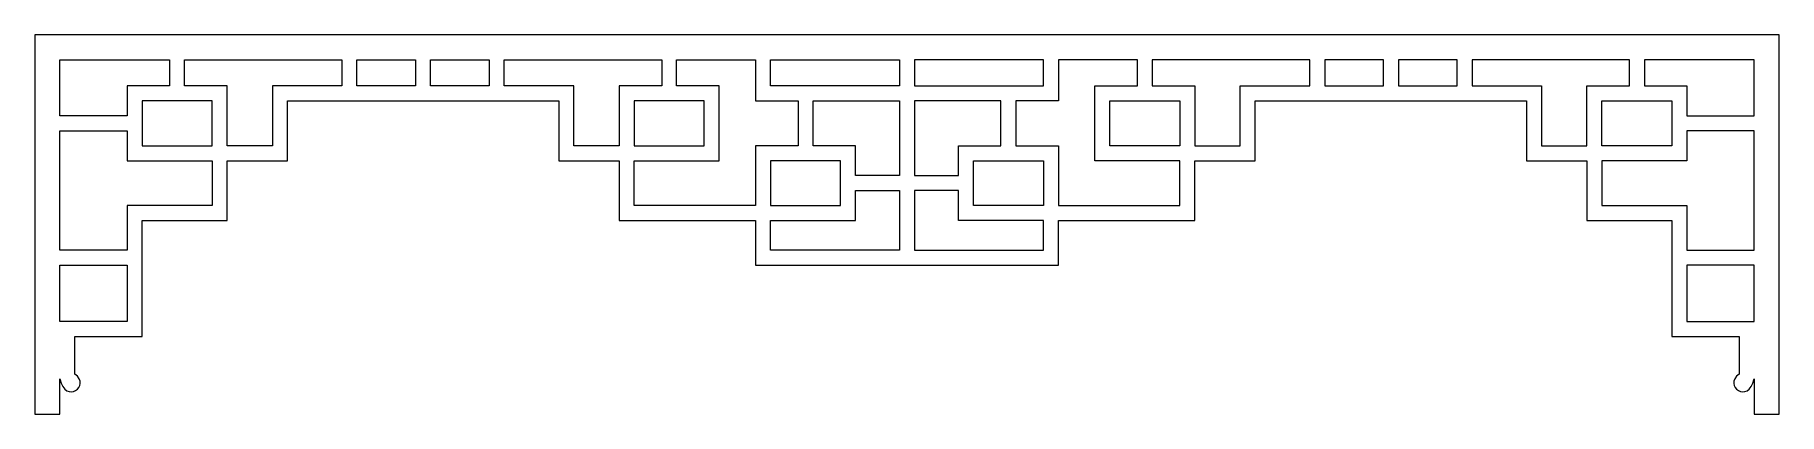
# Model space of a CAD drawing. Header units: centimetres. Extents: x -22.1 to -1.5, y -1.3 to 3.1.
import ezdxf

# ---------------------------------------------------------------- set-up
doc = ezdxf.new("R2010")
doc.units = ezdxf.units.CM
doc.header["$MEASUREMENT"] = 0
doc.layers.add('layer 1', color=7, linetype='Continuous')

msp = doc.modelspace()

# ---------------------------------------------------------------- linework, layer by layer
at = {"layer": 'layer 1', "color": 250, "lineweight": 9}
for points, knots in [([(-21.78389, -0.92218), (-21.78389, -0.92218), (-21.78389, -1.34023), (-21.78389, -1.34023), (-21.78389, -1.34023), (-21.78389, -1.34023), (-22.07872, -1.34023), (-22.07872, -1.34023), (-22.07872, -1.34023), (-22.07872, -1.34023), (-22.07872, 3.1412), (-22.07872, 3.1412), (-22.07872, 3.1412), (-22.07872, 3.1412), (-1.49953, 3.1412), (-1.49953, 3.1412), (-1.49953, 3.1412), (-1.49953, 3.1412), (-1.49953, -1.34023), (-1.49953, -1.34023), (-1.49953, -1.34023), (-1.49953, -1.34023), (-1.79436, -1.34023), (-1.79436, -1.34023), (-1.79436, -1.34023), (-1.79436, -1.34023), (-1.79436, -0.92218), (-1.79436, -0.92218), (-1.79436, -0.92218), (-1.85772, -1.23022), (-2.16721, -1.0063), (-1.97126, -0.86581), (-1.97126, -0.86581), (-1.97126, -0.86581), (-1.97126, -0.42205), (-1.97126, -0.42205), (-1.97126, -0.42205), (-2.23557, -0.42205), (-2.49988, -0.42205), (-2.76418, -0.42205), (-2.76418, -0.42205), (-2.76418, -0.42205), (-2.76418, 0.94702), (-2.76418, 0.94702), (-2.76418, 0.94702), (-3.09832, 0.94702), (-3.43247, 0.94702), (-3.76661, 0.94702), (-3.76661, 0.94702), (-3.76661, 0.94702), (-3.76661, 1.65461), (-3.76661, 1.65461), (-3.76661, 1.65461), (-3.76661, 1.65461), (-4.48014, 1.65461), (-4.48014, 1.65461), (-4.48014, 1.65461), (-4.48014, 1.65461), (-4.48014, 2.3622), (-4.48014, 2.3622), (-4.48014, 2.3622), (-4.48014, 2.3622), (-7.6799, 2.3622), (-7.6799, 2.3622), (-7.6799, 2.3622), (-7.6799, 2.3622), (-7.6799, 1.65461), (-7.6799, 1.65461), (-7.6799, 1.65461), (-7.91774, 1.65461), (-8.15559, 1.65461), (-8.39343, 1.65461), (-8.39343, 1.65461), (-8.39343, 1.65461), (-8.39343, 0.94702), (-8.39343, 0.94702), (-8.39343, 0.94702), (-8.39343, 0.94702), (-10.00236, 0.94702), (-10.00236, 0.94702), (-10.00236, 0.94702), (-10.00236, 0.94702), (-10.00236, 0.41932), (-10.00236, 0.41932), (-10.00236, 0.41932), (-11.19354, 0.41932), (-12.38472, 0.41932), (-13.57589, 0.41932), (-13.57589, 0.41932), (-13.57589, 0.41932), (-13.57589, 0.94702), (-13.57589, 0.94702), (-13.57589, 0.94702), (-13.57589, 0.94702), (-15.18482, 0.94702), (-15.18482, 0.94702), (-15.18482, 0.94702), (-15.18482, 0.94702), (-15.18482, 1.65461), (-15.18482, 1.65461), (-15.18482, 1.65461), (-15.42266, 1.65461), (-15.66051, 1.65461), (-15.89835, 1.65461), (-15.89835, 1.65461), (-15.89835, 1.65461), (-15.89835, 2.3622), (-15.89835, 2.3622), (-15.89835, 2.3622), (-15.89835, 2.3622), (-19.09811, 2.3622), (-19.09811, 2.3622), (-19.09811, 2.3622), (-19.09811, 2.3622), (-19.09811, 1.65461), (-19.09811, 1.65461), (-19.09811, 1.65461), (-19.09811, 1.65461), (-19.81164, 1.65461), (-19.81164, 1.65461), (-19.81164, 1.65461), (-19.81164, 1.65461), (-19.81164, 0.94702), (-19.81164, 0.94702), (-19.81164, 0.94702), (-20.14578, 0.94702), (-20.47993, 0.94702), (-20.81407, 0.94702), (-20.81407, 0.94702), (-20.81407, 0.94702), (-20.81407, -0.42205), (-20.81407, -0.42205), (-20.81407, -0.42205), (-21.07838, -0.42205), (-21.34268, -0.42205), (-21.60699, -0.42205), (-21.60699, -0.42205), (-21.60699, -0.42205), (-21.60699, -0.86581), (-21.60699, -0.86581), (-21.60699, -0.86581), (-21.41104, -1.0063), (-21.72053, -1.23022), (-21.78389, -0.92218)], [0, 0, 0, 0, 0.02702703, 0.02702703, 0.02702703, 0.02702703, 0.05405405, 0.05405405, 0.05405405, 0.05405405, 0.08108108, 0.08108108, 0.08108108, 0.08108108, 0.10810811, 0.10810811, 0.10810811, 0.10810811, 0.13513514, 0.13513514, 0.13513514, 0.13513514, 0.16216216, 0.16216216, 0.16216216, 0.16216216, 0.18918919, 0.18918919, 0.18918919, 0.18918919, 0.21621622, 0.21621622, 0.21621622, 0.21621622, 0.24324324, 0.24324324, 0.24324324, 0.24324324, 0.27027027, 0.27027027, 0.27027027, 0.27027027, 0.2972973, 0.2972973, 0.2972973, 0.2972973, 0.32432432, 0.32432432, 0.32432432, 0.32432432, 0.35135135, 0.35135135, 0.35135135, 0.35135135, 0.37837838, 0.37837838, 0.37837838, 0.37837838, 0.40540541, 0.40540541, 0.40540541, 0.40540541, 0.43243243, 0.43243243, 0.43243243, 0.43243243, 0.45945946, 0.45945946, 0.45945946, 0.45945946, 0.48648649, 0.48648649, 0.48648649, 0.48648649, 0.51351351, 0.51351351, 0.51351351, 0.51351351, 0.54054054, 0.54054054, 0.54054054, 0.54054054, 0.56756757, 0.56756757, 0.56756757, 0.56756757, 0.59459459, 0.59459459, 0.59459459, 0.59459459, 0.62162162, 0.62162162, 0.62162162, 0.62162162, 0.64864865, 0.64864865, 0.64864865, 0.64864865, 0.67567568, 0.67567568, 0.67567568, 0.67567568, 0.7027027, 0.7027027, 0.7027027, 0.7027027, 0.72972973, 0.72972973, 0.72972973, 0.72972973, 0.75675676, 0.75675676, 0.75675676, 0.75675676, 0.78378378, 0.78378378, 0.78378378, 0.78378378, 0.81081081, 0.81081081, 0.81081081, 0.81081081, 0.83783784, 0.83783784, 0.83783784, 0.83783784, 0.86486486, 0.86486486, 0.86486486, 0.86486486, 0.89189189, 0.89189189, 0.89189189, 0.89189189, 0.91891892, 0.91891892, 0.91891892, 0.91891892, 0.94594595, 0.94594595, 0.94594595, 0.94594595, 1, 1, 1, 1]), ([(-20.48975, 2.84637), (-20.48975, 2.84637), (-21.78389, 2.84637), (-21.78389, 2.84637), (-21.78389, 2.84637), (-21.78389, 2.84637), (-21.78389, 2.18531), (-21.78389, 2.18531), (-21.78389, 2.18531), (-21.78389, 2.18531), (-20.99096, 2.18531), (-20.99096, 2.18531), (-20.99096, 2.18531), (-20.99096, 2.18531), (-20.99096, 2.5391), (-20.99096, 2.5391), (-20.99096, 2.5391), (-20.99096, 2.5391), (-20.48975, 2.5391), (-20.48975, 2.5391), (-20.48975, 2.5391), (-20.48975, 2.5391), (-20.48975, 2.84637), (-20.48975, 2.84637)], [0, 0, 0, 0, 0.14285714, 0.14285714, 0.14285714, 0.14285714, 0.28571429, 0.28571429, 0.28571429, 0.28571429, 0.42857143, 0.42857143, 0.42857143, 0.42857143, 0.57142857, 0.57142857, 0.57142857, 0.57142857, 0.71428571, 0.71428571, 0.71428571, 0.71428571, 1, 1, 1, 1]), ([(-19.27501, 1.83151), (-19.27501, 2.16565), (-19.27501, 2.20497), (-19.27501, 2.5391), (-19.27501, 2.5391), (-19.27501, 2.5391), (-18.45577, 2.5391), (-18.45577, 2.5391), (-18.45577, 2.5391), (-18.45577, 2.5391), (-18.45577, 2.84637), (-18.45577, 2.84637), (-18.45577, 2.84637), (-18.45577, 2.84637), (-20.31285, 2.84637), (-20.31285, 2.84637), (-20.31285, 2.84637), (-20.31285, 2.84637), (-20.31285, 2.5391), (-20.31285, 2.5391), (-20.31285, 2.5391), (-20.31285, 2.5391), (-19.81164, 2.5391), (-19.81164, 2.5391), (-19.81164, 2.5391), (-19.81164, 2.5391), (-19.81164, 1.83151), (-19.81164, 1.83151), (-19.81164, 1.83151), (-19.81164, 1.83151), (-19.27501, 1.83151), (-19.27501, 1.83151)], [0, 0, 0, 0, 0.11111111, 0.11111111, 0.11111111, 0.11111111, 0.22222222, 0.22222222, 0.22222222, 0.22222222, 0.33333333, 0.33333333, 0.33333333, 0.33333333, 0.44444444, 0.44444444, 0.44444444, 0.44444444, 0.55555556, 0.55555556, 0.55555556, 0.55555556, 0.66666667, 0.66666667, 0.66666667, 0.66666667, 0.77777778, 0.77777778, 0.77777778, 0.77777778, 1, 1, 1, 1]), ([(-18.27888, 2.5391), (-18.27888, 2.5391), (-17.58668, 2.5391), (-17.58668, 2.5391), (-17.58668, 2.5391), (-17.58668, 2.5391), (-17.58668, 2.84637), (-17.58668, 2.84637), (-17.58668, 2.84637), (-17.58668, 2.84637), (-18.27888, 2.84637), (-18.27888, 2.84637), (-18.27888, 2.84637), (-18.27888, 2.84637), (-18.27888, 2.5391), (-18.27888, 2.5391)], [0, 0, 0, 0, 0.2, 0.2, 0.2, 0.2, 0.4, 0.4, 0.4, 0.4, 0.6, 0.6, 0.6, 0.6, 1, 1, 1, 1]), ([(-16.71758, 2.84637), (-16.71758, 2.84637), (-17.40978, 2.84637), (-17.40978, 2.84637), (-17.40978, 2.84637), (-17.40978, 2.84637), (-17.40978, 2.5391), (-17.40978, 2.5391), (-17.40978, 2.5391), (-17.40978, 2.5391), (-16.71758, 2.5391), (-16.71758, 2.5391), (-16.71758, 2.5391), (-16.71758, 2.5391), (-16.71758, 2.84637), (-16.71758, 2.84637)], [0, 0, 0, 0, 0.2, 0.2, 0.2, 0.2, 0.4, 0.4, 0.4, 0.4, 0.6, 0.6, 0.6, 0.6, 1, 1, 1, 1]), ([(-14.68361, 2.5391), (-14.68361, 2.5391), (-14.68361, 2.84637), (-14.68361, 2.84637), (-14.68361, 2.84637), (-14.68361, 2.84637), (-16.54068, 2.84637), (-16.54068, 2.84637), (-16.54068, 2.84637), (-16.54068, 2.84637), (-16.54068, 2.5391), (-16.54068, 2.5391), (-16.54068, 2.5391), (-16.54068, 2.5391), (-15.72145, 2.5391), (-15.72145, 2.5391), (-15.72145, 2.5391), (-15.72145, 2.20497), (-15.72145, 2.16565), (-15.72145, 1.83151), (-15.72145, 1.83151), (-15.72145, 1.83151), (-15.18482, 1.83151), (-15.18482, 1.83151), (-15.18482, 1.83151), (-15.18482, 1.83151), (-15.18482, 2.5391), (-15.18482, 2.5391), (-15.18482, 2.5391), (-15.18482, 2.5391), (-14.68361, 2.5391), (-14.68361, 2.5391)], [0, 0, 0, 0, 0.11111111, 0.11111111, 0.11111111, 0.11111111, 0.22222222, 0.22222222, 0.22222222, 0.22222222, 0.33333333, 0.33333333, 0.33333333, 0.33333333, 0.44444444, 0.44444444, 0.44444444, 0.44444444, 0.55555556, 0.55555556, 0.55555556, 0.55555556, 0.66666667, 0.66666667, 0.66666667, 0.66666667, 0.77777778, 0.77777778, 0.77777778, 0.77777778, 1, 1, 1, 1]), ([(-13.57589, 2.84637), (-13.57589, 2.84637), (-14.50671, 2.84637), (-14.50671, 2.84637), (-14.50671, 2.84637), (-14.50671, 2.84637), (-14.50671, 2.5391), (-14.50671, 2.5391), (-14.50671, 2.5391), (-14.50671, 2.5391), (-14.00549, 2.5391), (-14.00549, 2.5391), (-14.00549, 2.5391), (-14.00549, 2.5391), (-14.00549, 1.65461), (-14.00549, 1.65461), (-14.00549, 1.65461), (-14.00549, 1.65461), (-15.00792, 1.65461), (-15.00792, 1.65461), (-15.00792, 1.65461), (-15.00792, 1.65461), (-15.00792, 1.12392), (-15.00792, 1.12392), (-15.00792, 1.12392), (-15.00792, 1.12392), (-13.57589, 1.12392), (-13.57589, 1.12392), (-13.57589, 1.12392), (-13.57589, 1.12392), (-13.57589, 1.83151), (-13.57589, 1.83151), (-13.57589, 1.83151), (-13.57589, 1.83151), (-13.07468, 1.83151), (-13.07468, 1.83151), (-13.07468, 1.83151), (-13.07468, 1.83151), (-13.07468, 2.3622), (-13.07468, 2.3622), (-13.07468, 2.3622), (-13.07468, 2.3622), (-13.57589, 2.3622), (-13.57589, 2.3622), (-13.57589, 2.3622), (-13.57589, 2.6317), (-13.57589, 2.57688), (-13.57589, 2.84637)], [0, 0, 0, 0, 0.07692308, 0.07692308, 0.07692308, 0.07692308, 0.15384615, 0.15384615, 0.15384615, 0.15384615, 0.23076923, 0.23076923, 0.23076923, 0.23076923, 0.30769231, 0.30769231, 0.30769231, 0.30769231, 0.38461538, 0.38461538, 0.38461538, 0.38461538, 0.46153846, 0.46153846, 0.46153846, 0.46153846, 0.53846154, 0.53846154, 0.53846154, 0.53846154, 0.61538462, 0.61538462, 0.61538462, 0.61538462, 0.69230769, 0.69230769, 0.69230769, 0.69230769, 0.76923077, 0.76923077, 0.76923077, 0.76923077, 0.84615385, 0.84615385, 0.84615385, 0.84615385, 1, 1, 1, 1]), ([(-13.399, 2.84637), (-13.399, 2.84637), (-13.399, 2.5391), (-13.399, 2.5391), (-13.399, 2.5391), (-13.399, 2.5391), (-11.87757, 2.5391), (-11.87757, 2.5391), (-11.87757, 2.5391), (-11.87757, 2.5391), (-11.87757, 2.84637), (-11.87757, 2.84637), (-11.87757, 2.84637), (-11.87757, 2.84637), (-13.399, 2.84637), (-13.399, 2.84637)], [0, 0, 0, 0, 0.2, 0.2, 0.2, 0.2, 0.4, 0.4, 0.4, 0.4, 0.6, 0.6, 0.6, 0.6, 1, 1, 1, 1]), ([(-10.17925, 2.84637), (-10.17925, 2.84637), (-10.17925, 2.5391), (-10.17925, 2.5391), (-10.17925, 2.5391), (-10.17925, 2.5391), (-11.70068, 2.5391), (-11.70068, 2.5391), (-11.70068, 2.5391), (-11.70068, 2.5391), (-11.70068, 2.84637), (-11.70068, 2.84637), (-11.70068, 2.84637), (-11.70068, 2.84637), (-10.17925, 2.84637), (-10.17925, 2.84637)], [0, 0, 0, 0, 0.2, 0.2, 0.2, 0.2, 0.4, 0.4, 0.4, 0.4, 0.6, 0.6, 0.6, 0.6, 1, 1, 1, 1]), ([(-10.00236, 2.84637), (-10.00236, 2.84637), (-9.07154, 2.84637), (-9.07154, 2.84637), (-9.07154, 2.84637), (-9.07154, 2.84637), (-9.07154, 2.5391), (-9.07154, 2.5391), (-9.07154, 2.5391), (-9.07154, 2.5391), (-9.57276, 2.5391), (-9.57276, 2.5391), (-9.57276, 2.5391), (-9.57276, 2.5391), (-9.57276, 1.65461), (-9.57276, 1.65461), (-9.57276, 1.65461), (-9.57276, 1.65461), (-8.57033, 1.65461), (-8.57033, 1.65461), (-8.57033, 1.65461), (-8.57033, 1.65461), (-8.57033, 1.12392), (-8.57033, 1.12392), (-8.57033, 1.12392), (-8.57033, 1.12392), (-10.00236, 1.12392), (-10.00236, 1.12392), (-10.00236, 1.12392), (-10.00236, 1.12392), (-10.00236, 1.83151), (-10.00236, 1.83151), (-10.00236, 1.83151), (-10.00236, 1.83151), (-10.50357, 1.83151), (-10.50357, 1.83151), (-10.50357, 1.83151), (-10.50357, 1.83151), (-10.50357, 2.3622), (-10.50357, 2.3622), (-10.50357, 2.3622), (-10.50357, 2.3622), (-10.00236, 2.3622), (-10.00236, 2.3622), (-10.00236, 2.3622), (-10.00236, 2.6317), (-10.00236, 2.57688), (-10.00236, 2.84637)], [0, 0, 0, 0, 0.07692308, 0.07692308, 0.07692308, 0.07692308, 0.15384615, 0.15384615, 0.15384615, 0.15384615, 0.23076923, 0.23076923, 0.23076923, 0.23076923, 0.30769231, 0.30769231, 0.30769231, 0.30769231, 0.38461538, 0.38461538, 0.38461538, 0.38461538, 0.46153846, 0.46153846, 0.46153846, 0.46153846, 0.53846154, 0.53846154, 0.53846154, 0.53846154, 0.61538462, 0.61538462, 0.61538462, 0.61538462, 0.69230769, 0.69230769, 0.69230769, 0.69230769, 0.76923077, 0.76923077, 0.76923077, 0.76923077, 0.84615385, 0.84615385, 0.84615385, 0.84615385, 1, 1, 1, 1]), ([(-8.89464, 2.5391), (-8.89464, 2.5391), (-8.89464, 2.84637), (-8.89464, 2.84637), (-8.89464, 2.84637), (-8.89464, 2.84637), (-7.03757, 2.84637), (-7.03757, 2.84637), (-7.03757, 2.84637), (-7.03757, 2.84637), (-7.03757, 2.5391), (-7.03757, 2.5391), (-7.03757, 2.5391), (-7.03757, 2.5391), (-7.8568, 2.5391), (-7.8568, 2.5391), (-7.8568, 2.5391), (-7.8568, 2.20497), (-7.8568, 2.16565), (-7.8568, 1.83151), (-7.8568, 1.83151), (-7.8568, 1.83151), (-8.39343, 1.83151), (-8.39343, 1.83151), (-8.39343, 1.83151), (-8.39343, 1.83151), (-8.39343, 2.5391), (-8.39343, 2.5391), (-8.39343, 2.5391), (-8.39343, 2.5391), (-8.89464, 2.5391), (-8.89464, 2.5391)], [0, 0, 0, 0, 0.11111111, 0.11111111, 0.11111111, 0.11111111, 0.22222222, 0.22222222, 0.22222222, 0.22222222, 0.33333333, 0.33333333, 0.33333333, 0.33333333, 0.44444444, 0.44444444, 0.44444444, 0.44444444, 0.55555556, 0.55555556, 0.55555556, 0.55555556, 0.66666667, 0.66666667, 0.66666667, 0.66666667, 0.77777778, 0.77777778, 0.77777778, 0.77777778, 1, 1, 1, 1]), ([(-6.86067, 2.84637), (-6.86067, 2.84637), (-6.16847, 2.84637), (-6.16847, 2.84637), (-6.16847, 2.84637), (-6.16847, 2.84637), (-6.16847, 2.5391), (-6.16847, 2.5391), (-6.16847, 2.5391), (-6.16847, 2.5391), (-6.86067, 2.5391), (-6.86067, 2.5391), (-6.86067, 2.5391), (-6.86067, 2.5391), (-6.86067, 2.84637), (-6.86067, 2.84637)], [0, 0, 0, 0, 0.2, 0.2, 0.2, 0.2, 0.4, 0.4, 0.4, 0.4, 0.6, 0.6, 0.6, 0.6, 1, 1, 1, 1]), ([(-5.29937, 2.5391), (-5.29937, 2.5391), (-5.99157, 2.5391), (-5.99157, 2.5391), (-5.99157, 2.5391), (-5.99157, 2.5391), (-5.99157, 2.84637), (-5.99157, 2.84637), (-5.99157, 2.84637), (-5.99157, 2.84637), (-5.29937, 2.84637), (-5.29937, 2.84637), (-5.29937, 2.84637), (-5.29937, 2.84637), (-5.29937, 2.5391), (-5.29937, 2.5391)], [0, 0, 0, 0, 0.2, 0.2, 0.2, 0.2, 0.4, 0.4, 0.4, 0.4, 0.6, 0.6, 0.6, 0.6, 1, 1, 1, 1]), ([(-4.30324, 1.83151), (-4.30324, 2.16565), (-4.30324, 2.20497), (-4.30324, 2.5391), (-4.30324, 2.5391), (-4.30324, 2.5391), (-5.12248, 2.5391), (-5.12248, 2.5391), (-5.12248, 2.5391), (-5.12248, 2.5391), (-5.12248, 2.84637), (-5.12248, 2.84637), (-5.12248, 2.84637), (-5.12248, 2.84637), (-3.2654, 2.84637), (-3.2654, 2.84637), (-3.2654, 2.84637), (-3.2654, 2.84637), (-3.2654, 2.5391), (-3.2654, 2.5391), (-3.2654, 2.5391), (-3.2654, 2.5391), (-3.76661, 2.5391), (-3.76661, 2.5391), (-3.76661, 2.5391), (-3.76661, 2.5391), (-3.76661, 1.83151), (-3.76661, 1.83151), (-3.76661, 1.83151), (-3.76661, 1.83151), (-4.30324, 1.83151), (-4.30324, 1.83151)], [0, 0, 0, 0, 0.11111111, 0.11111111, 0.11111111, 0.11111111, 0.22222222, 0.22222222, 0.22222222, 0.22222222, 0.33333333, 0.33333333, 0.33333333, 0.33333333, 0.44444444, 0.44444444, 0.44444444, 0.44444444, 0.55555556, 0.55555556, 0.55555556, 0.55555556, 0.66666667, 0.66666667, 0.66666667, 0.66666667, 0.77777778, 0.77777778, 0.77777778, 0.77777778, 1, 1, 1, 1]), ([(-3.0885, 2.84637), (-3.0885, 2.84637), (-1.79436, 2.84637), (-1.79436, 2.84637), (-1.79436, 2.84637), (-1.79436, 2.84637), (-1.79436, 2.18531), (-1.79436, 2.18531), (-1.79436, 2.18531), (-1.79436, 2.18531), (-2.58729, 2.18531), (-2.58729, 2.18531), (-2.58729, 2.18531), (-2.58729, 2.18531), (-2.58729, 2.5391), (-2.58729, 2.5391), (-2.58729, 2.5391), (-2.58729, 2.5391), (-3.0885, 2.5391), (-3.0885, 2.5391), (-3.0885, 2.5391), (-3.0885, 2.5391), (-3.0885, 2.84637), (-3.0885, 2.84637)], [0, 0, 0, 0, 0.14285714, 0.14285714, 0.14285714, 0.14285714, 0.28571429, 0.28571429, 0.28571429, 0.28571429, 0.42857143, 0.42857143, 0.42857143, 0.42857143, 0.57142857, 0.57142857, 0.57142857, 0.57142857, 0.71428571, 0.71428571, 0.71428571, 0.71428571, 1, 1, 1, 1]), ([(-20.81406, 2.3622), (-20.81406, 2.3622), (-19.98854, 2.3622), (-19.98854, 2.3622), (-19.98854, 2.3622), (-19.98854, 2.3622), (-19.98854, 1.83151), (-19.98854, 1.83151), (-19.98854, 1.83151), (-19.98854, 1.83151), (-20.81406, 1.83151), (-20.81406, 1.83151), (-20.81406, 1.83151), (-20.81406, 1.83151), (-20.81406, 2.3622), (-20.81406, 2.3622)], [0, 0, 0, 0, 0.2, 0.2, 0.2, 0.2, 0.4, 0.4, 0.4, 0.4, 0.6, 0.6, 0.6, 0.6, 1, 1, 1, 1]), ([(-15.00792, 2.3622), (-15.00792, 2.3622), (-14.18239, 2.3622), (-14.18239, 2.3622), (-14.18239, 2.3622), (-14.18239, 2.3622), (-14.18239, 1.83151), (-14.18239, 1.83151), (-14.18239, 1.83151), (-14.18239, 1.83151), (-15.00792, 1.83151), (-15.00792, 1.83151), (-15.00792, 1.83151), (-15.00792, 1.83151), (-15.00792, 2.3622), (-15.00792, 2.3622)], [0, 0, 0, 0, 0.2, 0.2, 0.2, 0.2, 0.4, 0.4, 0.4, 0.4, 0.6, 0.6, 0.6, 0.6, 1, 1, 1, 1]), ([(-11.87757, 2.3622), (-11.87757, 2.3622), (-12.89778, 2.3622), (-12.89778, 2.3622), (-12.89778, 2.3622), (-12.89778, 2.3622), (-12.89778, 1.83151), (-12.89778, 1.83151), (-12.89778, 1.83151), (-12.89778, 1.83151), (-12.39657, 1.83151), (-12.39657, 1.83151), (-12.39657, 1.83151), (-12.39657, 1.83151), (-12.39657, 1.47771), (-12.39657, 1.47771), (-12.39657, 1.47771), (-12.39657, 1.47771), (-11.87757, 1.47771), (-11.87757, 1.47771), (-11.87757, 1.47771), (-11.87757, 1.47771), (-11.87757, 2.3622), (-11.87757, 2.3622)], [0, 0, 0, 0, 0.14285714, 0.14285714, 0.14285714, 0.14285714, 0.28571429, 0.28571429, 0.28571429, 0.28571429, 0.42857143, 0.42857143, 0.42857143, 0.42857143, 0.57142857, 0.57142857, 0.57142857, 0.57142857, 0.71428571, 0.71428571, 0.71428571, 0.71428571, 1, 1, 1, 1]), ([(-11.70068, 2.3622), (-11.70068, 2.3622), (-10.68047, 2.3622), (-10.68047, 2.3622), (-10.68047, 2.3622), (-10.68047, 2.3622), (-10.68047, 1.83151), (-10.68047, 1.83151), (-10.68047, 1.83151), (-10.68047, 1.83151), (-11.18168, 1.83151), (-11.18168, 1.83151), (-11.18168, 1.83151), (-11.18168, 1.83151), (-11.18168, 1.47771), (-11.18168, 1.47771), (-11.18168, 1.47771), (-11.18168, 1.47771), (-11.70068, 1.47771), (-11.70068, 1.47771), (-11.70068, 1.47771), (-11.70068, 1.47771), (-11.70068, 2.3622), (-11.70068, 2.3622)], [0, 0, 0, 0, 0.14285714, 0.14285714, 0.14285714, 0.14285714, 0.28571429, 0.28571429, 0.28571429, 0.28571429, 0.42857143, 0.42857143, 0.42857143, 0.42857143, 0.57142857, 0.57142857, 0.57142857, 0.57142857, 0.71428571, 0.71428571, 0.71428571, 0.71428571, 1, 1, 1, 1]), ([(-8.57033, 2.3622), (-8.57033, 2.3622), (-9.39586, 2.3622), (-9.39586, 2.3622), (-9.39586, 2.3622), (-9.39586, 2.3622), (-9.39586, 1.83151), (-9.39586, 1.83151), (-9.39586, 1.83151), (-9.39586, 1.83151), (-8.57033, 1.83151), (-8.57033, 1.83151), (-8.57033, 1.83151), (-8.57033, 1.83151), (-8.57033, 2.3622), (-8.57033, 2.3622)], [0, 0, 0, 0, 0.2, 0.2, 0.2, 0.2, 0.4, 0.4, 0.4, 0.4, 0.6, 0.6, 0.6, 0.6, 1, 1, 1, 1]), ([(-2.76419, 2.3622), (-2.76419, 2.3622), (-3.58971, 2.3622), (-3.58971, 2.3622), (-3.58971, 2.3622), (-3.58971, 2.3622), (-3.58971, 1.83151), (-3.58971, 1.83151), (-3.58971, 1.83151), (-3.58971, 1.83151), (-2.76419, 1.83151), (-2.76419, 1.83151), (-2.76419, 1.83151), (-2.76419, 1.83151), (-2.76419, 2.3622), (-2.76419, 2.3622)], [0, 0, 0, 0, 0.2, 0.2, 0.2, 0.2, 0.4, 0.4, 0.4, 0.4, 0.6, 0.6, 0.6, 0.6, 1, 1, 1, 1]), ([(-19.98854, 1.65461), (-19.98854, 1.65461), (-20.99096, 1.65461), (-20.99096, 1.65461), (-20.99096, 1.65461), (-20.99096, 1.65461), (-20.99096, 2.00841), (-20.99096, 2.00841), (-20.99096, 2.00841), (-20.99096, 2.00841), (-21.78389, 2.00841), (-21.78389, 2.00841), (-21.78389, 2.00841), (-21.78389, 2.00841), (-21.78389, 0.59622), (-21.78389, 0.59622), (-21.78389, 0.59622), (-21.78389, 0.59622), (-20.99096, 0.59622), (-20.99096, 0.59622), (-20.99096, 0.59622), (-20.99096, 0.59622), (-20.99096, 1.12392), (-20.99096, 1.12392), (-20.99096, 1.12392), (-20.99096, 1.12392), (-19.98854, 1.12392), (-19.98854, 1.12392), (-19.98854, 1.12392), (-19.98854, 1.12392), (-19.98854, 1.65461), (-19.98854, 1.65461)], [0, 0, 0, 0, 0.11111111, 0.11111111, 0.11111111, 0.11111111, 0.22222222, 0.22222222, 0.22222222, 0.22222222, 0.33333333, 0.33333333, 0.33333333, 0.33333333, 0.44444444, 0.44444444, 0.44444444, 0.44444444, 0.55555556, 0.55555556, 0.55555556, 0.55555556, 0.66666667, 0.66666667, 0.66666667, 0.66666667, 0.77777778, 0.77777778, 0.77777778, 0.77777778, 1, 1, 1, 1]), ([(-3.58971, 1.65461), (-3.58971, 1.65461), (-2.58729, 1.65461), (-2.58729, 1.65461), (-2.58729, 1.65461), (-2.58729, 1.65461), (-2.58729, 2.00841), (-2.58729, 2.00841), (-2.58729, 2.00841), (-2.58729, 2.00841), (-1.79436, 2.00841), (-1.79436, 2.00841), (-1.79436, 2.00841), (-1.79436, 2.00841), (-1.79436, 0.59622), (-1.79436, 0.59622), (-1.79436, 0.59622), (-1.79436, 0.59622), (-2.58729, 0.59622), (-2.58729, 0.59622), (-2.58729, 0.59622), (-2.58729, 0.59622), (-2.58729, 1.12392), (-2.58729, 1.12392), (-2.58729, 1.12392), (-2.58729, 1.12392), (-3.58971, 1.12392), (-3.58971, 1.12392), (-3.58971, 1.12392), (-3.58971, 1.12392), (-3.58971, 1.65461), (-3.58971, 1.65461)], [0, 0, 0, 0, 0.11111111, 0.11111111, 0.11111111, 0.11111111, 0.22222222, 0.22222222, 0.22222222, 0.22222222, 0.33333333, 0.33333333, 0.33333333, 0.33333333, 0.44444444, 0.44444444, 0.44444444, 0.44444444, 0.55555556, 0.55555556, 0.55555556, 0.55555556, 0.66666667, 0.66666667, 0.66666667, 0.66666667, 0.77777778, 0.77777778, 0.77777778, 0.77777778, 1, 1, 1, 1]), ([(-13.399, 1.65461), (-13.399, 1.65461), (-12.57347, 1.65461), (-12.57347, 1.65461), (-12.57347, 1.65461), (-12.57347, 1.65461), (-12.57347, 1.12392), (-12.57347, 1.12392), (-12.57347, 1.12392), (-12.57347, 1.12392), (-13.399, 1.12392), (-13.399, 1.12392), (-13.399, 1.12392), (-13.399, 1.12392), (-13.399, 1.65461), (-13.399, 1.65461)], [0, 0, 0, 0, 0.2, 0.2, 0.2, 0.2, 0.4, 0.4, 0.4, 0.4, 0.6, 0.6, 0.6, 0.6, 1, 1, 1, 1]), ([(-10.17925, 1.65461), (-10.17925, 1.65461), (-11.00478, 1.65461), (-11.00478, 1.65461), (-11.00478, 1.65461), (-11.00478, 1.65461), (-11.00478, 1.12392), (-11.00478, 1.12392), (-11.00478, 1.12392), (-11.00478, 1.12392), (-10.17925, 1.12392), (-10.17925, 1.12392), (-10.17925, 1.12392), (-10.17925, 1.12392), (-10.17925, 1.65461), (-10.17925, 1.65461)], [0, 0, 0, 0, 0.2, 0.2, 0.2, 0.2, 0.4, 0.4, 0.4, 0.4, 0.6, 0.6, 0.6, 0.6, 1, 1, 1, 1]), ([(-12.39657, 1.30081), (-12.39657, 1.30081), (-12.39657, 0.94702), (-12.39657, 0.94702), (-12.39657, 0.94702), (-12.39657, 0.94702), (-13.399, 0.94702), (-13.399, 0.94702), (-13.399, 0.94702), (-13.399, 0.94702), (-13.399, 0.59622), (-13.399, 0.59622), (-13.399, 0.59622), (-13.399, 0.59622), (-11.87757, 0.59622), (-11.87757, 0.59622), (-11.87757, 0.59622), (-11.87757, 0.59622), (-11.87757, 1.30081), (-11.87757, 1.30081), (-11.87757, 1.30081), (-11.87757, 1.30081), (-12.39657, 1.30081), (-12.39657, 1.30081)], [0, 0, 0, 0, 0.14285714, 0.14285714, 0.14285714, 0.14285714, 0.28571429, 0.28571429, 0.28571429, 0.28571429, 0.42857143, 0.42857143, 0.42857143, 0.42857143, 0.57142857, 0.57142857, 0.57142857, 0.57142857, 0.71428571, 0.71428571, 0.71428571, 0.71428571, 1, 1, 1, 1]), ([(-11.18168, 1.30081), (-11.18168, 1.30081), (-11.18168, 0.94702), (-11.18168, 0.94702), (-11.18168, 0.94702), (-11.18168, 0.94702), (-10.17925, 0.94702), (-10.17925, 0.94702), (-10.17925, 0.94702), (-10.17925, 0.94702), (-10.17925, 0.59622), (-10.17925, 0.59622), (-10.17925, 0.59622), (-10.17925, 0.59622), (-11.70068, 0.59622), (-11.70068, 0.59622), (-11.70068, 0.59622), (-11.70068, 0.59622), (-11.70068, 1.30081), (-11.70068, 1.30081), (-11.70068, 1.30081), (-11.70068, 1.30081), (-11.18168, 1.30081), (-11.18168, 1.30081)], [0, 0, 0, 0, 0.14285714, 0.14285714, 0.14285714, 0.14285714, 0.28571429, 0.28571429, 0.28571429, 0.28571429, 0.42857143, 0.42857143, 0.42857143, 0.42857143, 0.57142857, 0.57142857, 0.57142857, 0.57142857, 0.71428571, 0.71428571, 0.71428571, 0.71428571, 1, 1, 1, 1]), ([(-21.78389, 0.41932), (-21.78389, 0.41932), (-21.78389, -0.24515), (-21.78389, -0.24515), (-21.78389, -0.24515), (-21.78389, -0.24515), (-20.99096, -0.24515), (-20.99096, -0.24515), (-20.99096, -0.24515), (-20.99096, -0.24515), (-20.99096, 0.41932), (-20.99096, 0.41932), (-20.99096, 0.41932), (-20.99096, 0.41932), (-21.78389, 0.41932), (-21.78389, 0.41932)], [0, 0, 0, 0, 0.2, 0.2, 0.2, 0.2, 0.4, 0.4, 0.4, 0.4, 0.6, 0.6, 0.6, 0.6, 1, 1, 1, 1]), ([(-1.79436, 0.41932), (-1.79436, 0.41932), (-1.79436, -0.24515), (-1.79436, -0.24515), (-1.79436, -0.24515), (-1.79436, -0.24515), (-2.58729, -0.24515), (-2.58729, -0.24515), (-2.58729, -0.24515), (-2.58729, -0.24515), (-2.58729, 0.41932), (-2.58729, 0.41932), (-2.58729, 0.41932), (-2.58729, 0.41932), (-1.79436, 0.41932), (-1.79436, 0.41932)], [0, 0, 0, 0, 0.2, 0.2, 0.2, 0.2, 0.4, 0.4, 0.4, 0.4, 0.6, 0.6, 0.6, 0.6, 1, 1, 1, 1])]:
    msp.add_open_spline(points, degree=3, knots=knots, dxfattribs=at)

doc.saveas('drawing.dxf')
